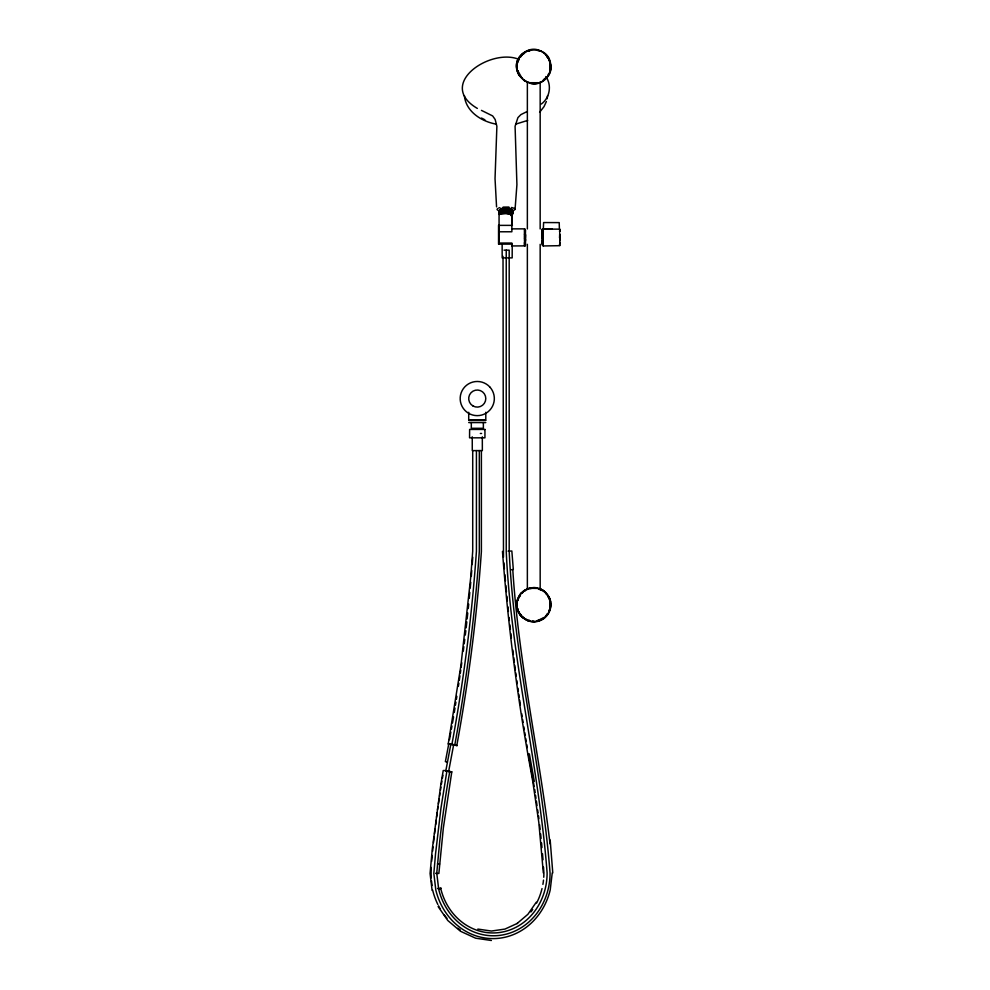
<?xml version="1.0" encoding="UTF-8"?>
<svg xmlns="http://www.w3.org/2000/svg" width="990" height="990" viewBox="0 0 990 990"><rect width="100%" height="100%" fill="white"/><g stroke="black" fill="none" stroke-linecap="round" stroke-linejoin="round"><path stroke-width="1.49" d="M524.601 242.067L524.576 245.879L511.867 245.953L511.867 243.045L499.059 243.045L499.059 231.784L511.867 231.771L511.867 210.907L499.059 210.907L499.084 244.109M499.059 243.045L499.059 231.784M511.867 225.374L511.867 210.907M524.688 244.889L524.688 242.686L524.688 243.441M524.589 245.953L524.589 228.863L511.867 228.863M524.688 230.187L524.688 231.375M524.688 238.961L524.688 240.929M524.7 245.582L524.688 229.136L524.589 239.011M525.405 230.014L525.232 239.889L525.22 238.937M542.978 229.247L542.904 229.692M559.919 238.095L559.919 236.078M559.919 231.759L559.919 230.299M524.688 237.922L524.935 245.421L524.935 243.243M559.734 243.565L559.771 239.518M559.919 234.407L559.857 240.335M512.214 245.644L512.177 257.883L502.178 257.883L502.14 244.109M524.725 236.895L524.725 235.892M524.75 241.746L524.737 239.914M547.742 229.012L543.312 229.136L543.609 222.552L559.226 222.614L559.387 229.136L543.312 229.136L552.185 229.012M524.836 241.708L524.824 243.911M525.653 234.766L525.393 245.768M499.121 214.347C501.027 208.89 525.727 216.575 504.071 213.073M559.734 233.343L559.536 237.947M524.947 231.573L524.935 229.395L524.947 242.513M524.589 234.766L524.688 233.9M525.257 241.473L525.22 245.532M559.486 245.347L559.523 244.32M525.245 241.808L525.269 240.929M542.223 238.454L542.248 235.385M519.75 57.061L522.089 54.116A16.323 16.323 0 0 1 526.507 51.121C542.718 42.36 559.709 66.305 545.837 78.668C532.249 93.741 507.053 72.431 519.936 56.541M525.48 238.998L525.467 241.016M471.302 576.39L471.747 570.488M472.193 564.572L472.75 557.184M525.343 244.765L525.343 242.76M431.12 867.389L431.157 877.957M431.64 861.35L432.185 855.459M449.794 771.346A959.149 866.411 -90 0 0 439.82 840.522L436.751 873.056L438.694 889.292A62.717 56.653 90 0 0 500.816 935.241A62.717 56.653 90 0 0 550.069 873.056C541.604 765.245 514.268 659.687 509.194 551.393L509.194 250.161L504.034 250.161M512.313 214.162L506.645 212.219M525.331 237.934L525.381 230.039M435.6 873.316L438.855 873.477L443.359 827.9L451.786 771.866L444.782 770.529L443.223 770.529L440.859 784.315L432.259 849.309L430.081 873.465L432.098 890.418M469.26 598.307L469.805 592.466M470.213 588.085L470.757 582.244M432.618 851.152L433.063 846.846M433.496 842.54L434.152 836.674M542.273 229.148L542.285 230.212M466.179 627.796L466.81 621.881M467.132 618.923L467.763 613.02M468.245 608.59L468.716 604.148M552.247 872.883L550.205 890.022A65.55 59.214 -90 0 1 493.008 938.607A65.55 59.214 -90 0 1 435.81 890.022L433.843 873.428L435.526 853.962L440.934 808.323L446.923 770.814M434.523 833.679L435.068 829.187M435.625 824.695L436.182 820.203M436.541 817.208L437.097 812.716M463.295 651.098L463.84 646.73M464.211 643.822L464.756 639.453M465.3 635.097L465.845 630.729M549.957 606.734L549.92 601.611M515.072 209.249L516.916 184.647L515.085 126.299L517.906 117.637L520.889 114.617L526.358 111.907M542.223 240.954L542.248 244.184M460.362 672.99L460.758 670.069M461.167 667.149L461.773 662.768M547.148 98.777L547.594 95.646M549.871 69.647L549.933 63.496M458.432 686.12L458.865 683.211M459.298 680.291L459.942 675.91M437.506 809.721L437.964 806.702M438.434 803.682L439.114 799.165M439.572 796.146L440.043 793.139M440.5 790.119L440.958 787.112M549.945 70.216L550.069 63.459M550.032 607.798L550.032 601.586M454.274 712.466L454.979 708.073M455.45 705.14L455.92 702.207M456.39 699.287L456.86 696.354M559.684 229.705L559.746 228.962L559.585 231.969M441.416 784.092L441.924 781.147M442.431 778.19L442.938 775.244M472.713 450.599L472.713 551.22L470.708 577.479L460.944 665.379L448.223 743.948L457.244 745.656L454.818 744.814C466.513 680.848 474.854 616.263 479.308 551.393L479.308 450.599M456.823 745.359C468.592 681.256 476.908 616.523 481.388 551.504L481.388 450.599M449.51 739.679L450.858 732.08M451.403 729.036L451.947 725.992M452.492 722.948L453.568 716.859M445.723 771.346L450.722 744.802M448.223 743.948L451.923 744.245C463.753 680.464 471.921 616.003 476.425 551.282L476.425 450.599M448.557 771.866L453.544 745.359M448.693 744.245L445.376 761.619L447.381 762.176M512.3 209.954C510.84 206.898 499.307 206.984 500.309 210.449M517.572 62.964L518.339 60.477M499.74 211.229C502.326 207.096 526.123 212.231 502.041 210.004C494.443 211.328 510.605 205.895 512.882 210.524L512.436 211.662M517.844 600.608L518.129 599.618M517.721 600.571L518.141 599.197M549.153 610.781L549.759 609.036M517.51 599.42L520.604 593.802L524.613 590.263M549.066 610.756L549.413 609.778M517.844 599.012C514.095 608.256 520.691 619.963 530.652 621.275M546.381 101.512L544.005 106.648L539.612 112.291M543.052 244.901L543.052 245.879L542.904 230.138M518.711 60.328L519.23 59.214M518.463 598.641L520.468 595.039M518.76 59.511L519.206 58.583M548.967 73.223L547.767 75.475M518.748 597.626L520.332 594.941M519.515 595.658L521.309 593.01A17.065 17.065 0 0 1 531.63 587.788C542.631 585.882 553.039 597.019 550.539 607.885A17.115 17.115 0 0 1 546.208 616.386L543.807 618.515A16.892 16.892 0 0 1 540.961 619.988M497.611 208.506L497.067 209.558L498.514 210.66M510.716 214.719L512.968 213.036C509.504 210.697 501.621 209.67 499.084 213.122L499.703 213.555M547.049 614.345L547.619 613.491M520.307 57.37L522.126 54.945M536.271 902.237L527.893 914.315L516.978 923.596M546.851 614.84L547.73 613.565M512.56 212.961L512.845 211.823L511.558 210.845M505.989 211.885L511.545 212.949L512.238 213.988L511.199 214.805M512.523 212.776L512.845 211.625C509.825 209.694 499.814 208.333 499.406 212.219L508.105 211.464L512.968 213.209L511.781 214.558L506.41 213.518L500.792 214.224M546.616 77.084L543.077 80.264M521.309 593.01L520.604 593.802A16.582 16.211 -55.8 0 0 518.797 596.475L518.314 597.416A17.065 17.065 0 0 0 516.842 602.564L517.51 609.976L521.309 616.386L520.752 615.446A16.892 16.892 0 0 1 517.696 609.927M521 56.022L523.685 53.398M521.681 593.344L523.19 591.909M541.283 104.061C549.834 97.837 552.024 85.19 545.849 76.564M523.797 53.782L524.947 52.693M544.253 79.262L545.007 78.556M522.51 592.713L523.277 592.02M511.521 213.729L512.127 212.268L510.419 211.34M545.626 615.83L546.418 615.161M438.694 889.292L441.255 888.166L437.543 888.562M499.294 212.231L499.505 213.246M527.472 620.582L528.487 620.94A15.927 14.429 12.6 0 0 531.63 621.633L536.964 621.472A17.065 17.065 0 0 0 543.807 618.515L544.649 617.859M544.488 617.314L536.865 620.965M543.696 618.366C549.462 614.431 552.148 606.623 549.995 599.977M524.081 591.364L525.826 590.25M512.214 211.996C513.513 207.875 502.747 208.544 499.74 209.991M524.007 591.253L525.319 590.411M501.051 209.249L499.542 210.623M513.439 210.66L514.887 209.558L514.565 208.445L511.533 207.467M510.902 213.766L511.781 213.32M541.604 618.973L542.52 618.503M517.584 923.274L504.962 929.078L491.399 931.046L477.836 929.078M541.035 620.148L536.964 621.472M526.705 589.693L527.831 589.211M527.67 120.433L515.617 124.158M539.81 619.975L540.763 619.579M528.239 51.233L529.675 50.651M500.21 211.489L501.076 211.142M527.484 588.815L535.887 587.862L533.771 587.615M538.845 620.346L536.827 620.742M498.7 207.999L499.938 207.653M528.549 588.654L529.563 588.357M530.195 50.044C522.992 51.542 517.263 58.138 516.916 65.513A16.434 16.434 0 0 0 517.263 70.179L519.503 75.624M510.667 569.844L513.315 569.448L511.842 551.009L508.093 551.145M528.276 50.923L530.727 50.267M538.981 620.755L535.875 621.423M511.236 215.82L512.115 215.399L511.781 214.533M504.219 210.957L508.897 210.969L501.163 211.365M529.996 588.567L532.719 588.171A16.644 16.644 0 0 1 535.837 588.27L537.731 588.592M501.497 213.407L502.549 213.221M536.84 82.739L530.393 82.702M537.756 82.677L531.147 82.962M502.512 210.882L505.308 210.684M535.912 621.633L533.771 621.769M503.081 207.12L508.959 207.046M531.692 588.308L535.825 588.394M499.406 212.021C499.406 209.1 507.041 210.511 509.677 210.326M508.996 210.066L509.937 210.016M472.242 436.825L472.279 450.599L482.353 450.586L482.316 436.825M534.823 621.621L531.63 621.522M552.296 229.024L543.374 229.136L550.675 229.012M500.074 210.907L499.059 210.907M512.412 225.374L498.552 225.374L498.552 244.109L512.077 244.109M543.312 245.953L559.573 245.681M468.716 420.453L485.793 420.453M468.716 422.582L485.793 422.582M480.36 433.471L481.561 433.471M532.719 621.213L533.759 621.237M516.891 69.3A17.102 17.09 68.6 0 0 519.069 75.314L524.626 81.007L531.642 83.346M450.697 772.151L451.786 771.866M531.642 621.423L532.707 621.522M437.543 863.763L439.597 864.023M491.399 940.5L475.633 938.198L460.932 931.466M527.818 753.984L532.744 781.296L534.291 781.296L529.378 753.984L527.818 753.984C516.025 686.924 507.573 619.282 502.475 551.393M507.858 211.068L512.127 212.268M508.773 210.375L512.115 211.291M530.071 83.259C541.072 86.118 552.556 75.686 550.712 64.449M518.364 59.165C490.112 48.04 436.046 84.249 477.341 108.417M451.923 744.245L454.818 744.814M530.566 621.411L528.499 620.903M496.361 124.158C481.709 121.671 465.832 111.635 464.384 95.634M537.248 50.342L538.882 50.812M528.227 620.309L529.7 620.755M538.981 588.642L539.995 588.963M538.783 589.236L539.748 589.557M481.462 110.385L492.649 115.929L495.161 119.493L496.881 126.299L495.037 178.67L496.559 206.873M538.708 588.877L541.74 590.151M526.482 620.148L527.521 620.458M539.995 50.849L541.233 51.393M512.139 213.914C509.108 212.219 499.69 211.328 499.616 214.483M540.973 589.384L542.829 590.399M541.035 589.248L542 589.731M500.68 210.957C498.985 207.529 509.714 207.987 512.127 210.165M526.556 619.988L521.458 616.25M481.524 118.058L484.877 119.802M510.258 214.545L510.877 214.867M540.689 589.953L541.604 590.436M523.574 79.645L525.777 81.093M542.347 590.164L543.683 591.042M525.331 618.948L523.203 617.451M460.325 931.145L447.777 920.49L438.149 906.593M522.064 617.141L522.869 617.847M545.453 592.243L549.215 597.428M545.7 54.648L549.066 59.375M550.539 63.372C547.495 41.951 512.399 47.891 516.891 69.3M545.775 593.406L546.468 594.186M522.064 78.334L517.758 70.698M548.72 58.336L546.901 55.688M521.841 615.879L522.472 616.708M521.099 615.174L519.886 613.491M547.173 594.953L548.745 597.638L548.114 596.809M547 56.616L548.287 58.596M518.884 611.696L519.441 612.562M548.027 595.646L549.475 598.48M548.955 59.907L549.685 61.949M517.881 609.407L518.339 610.805M517.857 608.776L518.178 609.753M549.042 598.641L549.264 599.655M528.326 753.687L534.192 786.53M525.727 738.503L526.247 741.535M526.767 744.579L527.286 747.611M517.25 70.24L516.681 66.602M532.744 781.296L538.832 822.579L543.349 872.933M521.705 713.703L522.163 716.612M522.633 719.507L523.104 722.403M523.797 726.759L524.267 729.655M524.737 732.563L525.195 735.459M517.028 606.808L517.188 607.848M516.805 680.576L517.25 683.607M517.918 688.149L518.352 691.181M518.797 694.213L519.23 697.232M519.676 700.264L520.344 704.806M534.724 789.525L535.144 792.433M535.565 795.354L535.986 798.274M536.407 801.195L537.038 805.563M537.657 809.944L538.077 812.864M538.498 815.772L538.919 818.693M514.75 665.28L515.369 669.871M515.778 672.928L516.198 675.997M512.808 649.972L513.389 654.563M513.773 657.632L514.342 662.223M431.516 880.976L432.048 885.493M509.021 617.537L509.355 620.47M509.862 624.851L510.37 629.232M510.865 633.612L511.372 638.005M550.032 843.851C539.129 752.239 518.574 661.877 512.783 569.584M539.587 824.757L540.095 829.298M540.602 833.84L541.097 838.382M518.018 70.773L518.116 71.664M506.447 591.624L505.865 585.498M506.892 596.19L507.35 600.769M507.957 606.87L508.414 611.436M550.168 839.978L552.779 872.957M504.912 574.72L505.457 580.882M541.567 842.948L541.963 847.539M542.495 853.677L543.015 859.803M503.477 557.147L503.019 256.336M503.935 562.902L504.393 568.668M543.498 867.116L543.881 872.97A59.895 54.104 -90 0 1 543.745 877.251M541.926 237.947L541.901 229.47M517.201 604.222L517.275 606.313M542.26 245.161L542.334 229.457M542.285 232.167L542.297 233.046M517.213 65.278L517.226 67.617M559.919 245.557L559.919 242.216M543.275 231.177L543.275 231.969M543.25 229.47L543.25 230.497M542.842 245.446L542.768 229.148M542.421 229.606L542.371 243.701M540.169 82.034L540.169 228.938M540.169 244.332L540.169 589.236M527.361 82.034L527.361 228.938M527.361 244.332L527.361 589.236M524.935 229.395L524.935 245.421M506.236 250.161L506.236 551.393C511.088 659.699 538.944 765.146 547.111 872.97A59.895 54.104 -90 0 1 500.099 932.432A59.895 54.104 -90 0 1 440.736 888.562M485.793 412.286L485.793 419.921L468.716 419.921L468.716 412.286M483.368 422.582L483.368 428.299L471.314 428.299L471.314 422.582M520.629 615.582A17.065 17.065 0 0 1 517.547 609.989M542 589.768A17.065 17.065 0 0 1 544.649 591.575M549.215 597.465A17.065 17.065 0 0 1 550.527 601.524M543.077 591.005A12.053 11.979 41.4 0 1 546.183 593.753M521 615.248A16.57 16.57 0 0 1 519.775 613.565M519.255 612.674A16.57 16.57 0 0 1 518.772 611.746M529.7 620.495A28.512 24.911 16.2 0 1 528.722 620.21M526.791 619.505A16.372 16.372 0 0 1 525.876 619.035M524.143 617.933A16.372 16.372 0 0 1 523.326 617.302M543.498 880.122A59.895 54.104 -90 0 1 542.904 884.379M542.025 888.562A59.895 54.104 -90 0 1 536.63 903.004M532.694 909.513A59.895 54.104 -90 0 1 530.9 911.963M460.189 929.808A65.538 59.202 90 0 1 457.788 928.199M446.948 918.287A65.538 59.202 90 0 1 444.151 914.785M439.981 908.474A65.538 59.202 90 0 1 438.521 905.825M437.84 904.476A65.538 59.202 90 0 1 432.618 890.022M484.952 429.437L484.939 437.828L469.557 437.828L469.619 429.437L484.952 429.437M542.805 240.817L542.805 242.513L542.805 240.817M489.704 386.867L488.144 385.395A17.078 17.078 0 0 0 464.805 386.867A17.078 17.078 0 0 0 464.805 410.256L466.364 411.729A17.078 17.078 0 0 0 489.704 410.256A17.078 17.078 0 0 0 489.704 386.867M472.985 405.962A8.539 8.539 0 0 0 485.793 398.562A8.539 8.539 0 0 0 472.985 391.161A8.539 8.539 0 0 0 472.985 405.962"/></g></svg>
